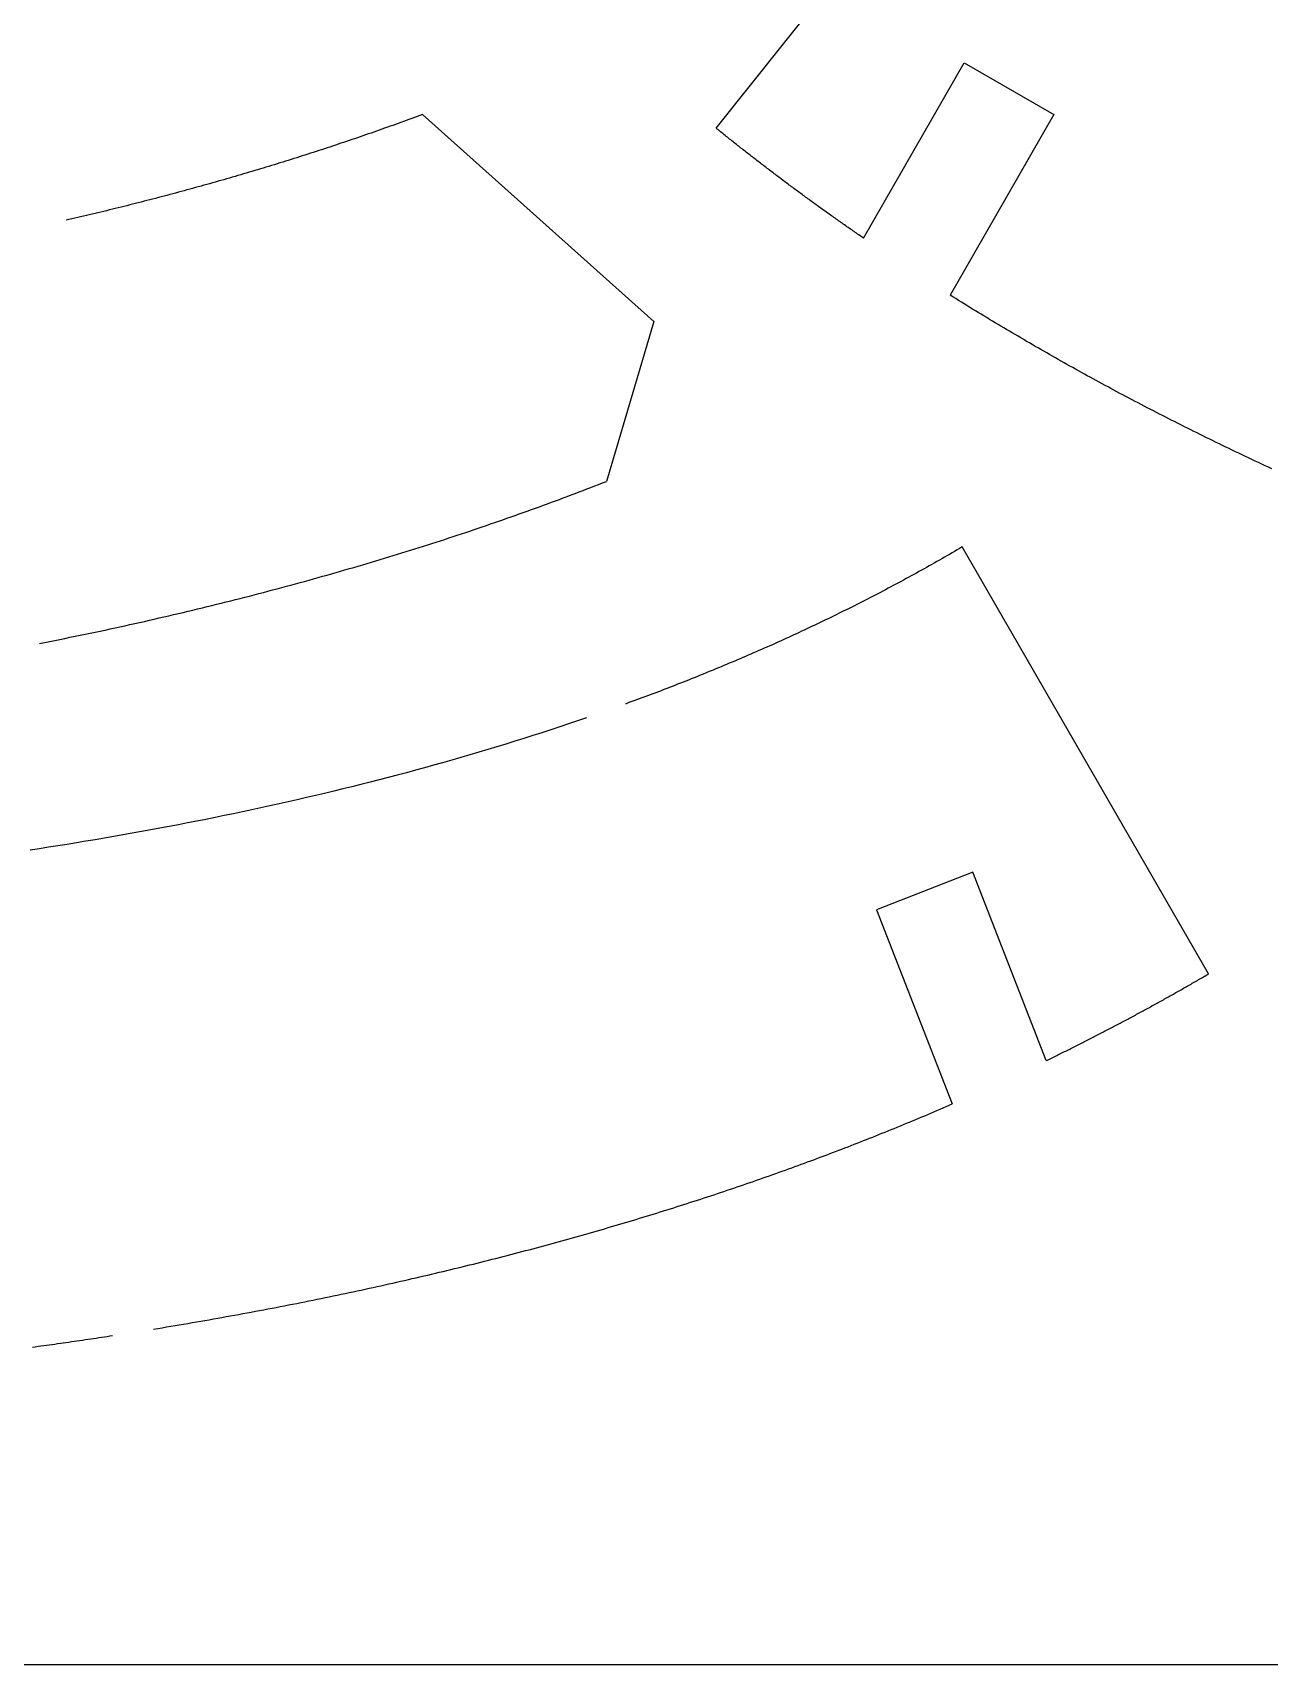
# Model space of a CAD drawing. Extents: x -234 to 666, y 203 to 303.
# Drawn here: x -120.53 to -90.61, y 203.49 to 242.98 of the extents above; entities that cross this region are included whole.
import ezdxf

# ---------------------------------------------------------------- set-up
doc = ezdxf.new("R2010")
doc.units = 0
doc.layers.get('0').update_dxf_attribs({"linetype": 'CONTINUOUS'})
doc.layers.add('90X10', color=1, linetype='CONTINUOUS')

msp = doc.modelspace()

# ---------------------------------------------------------------- linework, layer by layer
for p, q in [((-103.99434, 240.66689), (-96.55642, 249.99025)), ((-100.42525, 238.00301), (-97.98882, 242.2468)), ((-97.98882, 242.2468), (-95.82035, 241.0013)), ((-105.50159, 235.99006), (-111.09808, 240.99835)), ((-95.82035, 241.0013), (-98.33173, 236.62697)), ((-105.50159, 235.99006), (-106.64862, 232.11816)), ((-92.07923, 220.20193), (-98.04304, 230.53155)), ((-97.78302, 222.661), (-100.11377, 221.75333)), ((-96.00718, 218.10093), (-97.78302, 222.661)), ((-100.11377, 221.75333), (-98.28331, 217.05299))]:
    msp.add_line(p, q)
for points in [[(-111.098, 240.998, 0), (-111.163, 240.974, 0), (-111.228, 240.95, 0), (-111.293, 240.926, 0), (-111.358, 240.902, 0), (-111.424, 240.878, 0), (-111.489, 240.854, 0), (-111.554, 240.83, 0), (-111.62, 240.806, 0), (-111.685, 240.782, 0), (-111.751, 240.759, 0), (-111.816, 240.735, 0), (-111.882, 240.712, 0), (-111.947, 240.688, 0), (-112.013, 240.665, 0), (-112.079, 240.641, 0), (-112.145, 240.618, 0), (-112.21, 240.595, 0), (-112.276, 240.572, 0), (-112.342, 240.549, 0), (-112.408, 240.526, 0), (-112.474, 240.503, 0), (-112.54, 240.48, 0), (-112.607, 240.457, 0), (-112.673, 240.435, 0), (-112.739, 240.412, 0), (-112.805, 240.389, 0), (-112.872, 240.367, 0), (-112.938, 240.344, 0), (-113.005, 240.322, 0), (-113.071, 240.3, 0), (-113.138, 240.277, 0), (-113.204, 240.255, 0), (-113.271, 240.233, 0), (-113.337, 240.211, 0), (-113.404, 240.189, 0), (-113.471, 240.167, 0), (-113.538, 240.145, 0), (-113.605, 240.123, 0), (-113.672, 240.102, 0), (-113.738, 240.08, 0), (-113.805, 240.058, 0), (-113.873, 240.037, 0), (-113.94, 240.015, 0), (-114.007, 239.994, 0), (-114.074, 239.973, 0), (-114.141, 239.951, 0), (-114.208, 239.93, 0), (-114.276, 239.909, 0), (-114.343, 239.888, 0), (-114.411, 239.867, 0), (-114.478, 239.846, 0), (-114.545, 239.825, 0), (-114.613, 239.804, 0), (-114.681, 239.783, 0), (-114.748, 239.763, 0), (-114.816, 239.742, 0), (-114.884, 239.721, 0), (-114.951, 239.701, 0), (-115.019, 239.68, 0), (-115.087, 239.66, 0), (-115.155, 239.64, 0), (-115.223, 239.619, 0), (-115.291, 239.599, 0), (-115.359, 239.579, 0), (-115.427, 239.559, 0), (-115.495, 239.539, 0), (-115.563, 239.519, 0), (-115.631, 239.499, 0), (-115.699, 239.479, 0), (-115.768, 239.46, 0), (-115.836, 239.44, 0), (-115.904, 239.42, 0), (-115.973, 239.401, 0), (-116.041, 239.381, 0), (-116.11, 239.362, 0), (-116.178, 239.343, 0), (-116.247, 239.323, 0), (-116.315, 239.304, 0), (-116.384, 239.285, 0), (-116.452, 239.266, 0), (-116.521, 239.247, 0), (-116.59, 239.228, 0), (-116.659, 239.209, 0), (-116.727, 239.19, 0), (-116.796, 239.171, 0), (-116.865, 239.152, 0), (-116.934, 239.134, 0), (-117.003, 239.115, 0), (-117.072, 239.097, 0), (-117.141, 239.078, 0), (-117.21, 239.06, 0), (-117.279, 239.041, 0), (-117.348, 239.023, 0), (-117.418, 239.005, 0), (-117.487, 238.987, 0), (-117.556, 238.968, 0), (-117.625, 238.95, 0), (-117.695, 238.932, 0), (-117.764, 238.915, 0), (-117.833, 238.897, 0), (-117.903, 238.879, 0), (-117.972, 238.861, 0), (-118.042, 238.843, 0), (-118.111, 238.826, 0), (-118.181, 238.808, 0), (-118.25, 238.791, 0), (-118.32, 238.773, 0), (-118.39, 238.756, 0), (-118.459, 238.739, 0), (-118.529, 238.721, 0), (-118.599, 238.704, 0), (-118.669, 238.687, 0), (-118.738, 238.67, 0), (-118.808, 238.653, 0), (-118.878, 238.636, 0), (-118.948, 238.619, 0), (-119.018, 238.602, 0), (-119.088, 238.586, 0), (-119.158, 238.569, 0), (-119.228, 238.552, 0), (-119.298, 238.536, 0), (-119.368, 238.519, 0), (-119.438, 238.503, 0), (-119.509, 238.486, 0), (-119.579, 238.47, 0), (-119.649, 238.454, 0), (-119.719, 238.437, 0)], [(-100.425, 238.003, 0), (-100.454, 238.023, 0), (-100.483, 238.043, 0), (-100.512, 238.063, 0), (-100.541, 238.083, 0), (-100.57, 238.103, 0), (-100.599, 238.123, 0), (-100.628, 238.143, 0), (-100.657, 238.163, 0), (-100.685, 238.183, 0), (-100.714, 238.203, 0), (-100.743, 238.223, 0), (-100.772, 238.243, 0), (-100.801, 238.263, 0), (-100.83, 238.283, 0), (-100.858, 238.304, 0), (-100.887, 238.324, 0), (-100.916, 238.344, 0), (-100.945, 238.364, 0), (-100.973, 238.384, 0), (-101.002, 238.405, 0), (-101.031, 238.425, 0), (-101.059, 238.445, 0), (-101.088, 238.465, 0), (-101.117, 238.486, 0), (-101.145, 238.506, 0), (-101.174, 238.526, 0), (-101.203, 238.547, 0), (-101.231, 238.567, 0), (-101.26, 238.587, 0), (-101.288, 238.608, 0), (-101.317, 238.628, 0), (-101.345, 238.649, 0), (-101.374, 238.669, 0), (-101.403, 238.69, 0), (-101.431, 238.71, 0), (-101.46, 238.731, 0), (-101.488, 238.751, 0), (-101.517, 238.772, 0), (-101.545, 238.792, 0), (-101.573, 238.813, 0), (-101.602, 238.833, 0), (-101.63, 238.854, 0), (-101.659, 238.875, 0), (-101.687, 238.895, 0), (-101.715, 238.916, 0), (-101.744, 238.937, 0), (-101.772, 238.957, 0), (-101.8, 238.978, 0), (-101.829, 238.999, 0), (-101.857, 239.019, 0), (-101.885, 239.04, 0), (-101.914, 239.061, 0), (-101.942, 239.082, 0), (-101.97, 239.103, 0), (-101.998, 239.123, 0), (-102.027, 239.144, 0), (-102.055, 239.165, 0), (-102.083, 239.186, 0), (-102.111, 239.207, 0), (-102.139, 239.228, 0), (-102.167, 239.249, 0), (-102.196, 239.27, 0), (-102.224, 239.29, 0), (-102.252, 239.311, 0), (-102.28, 239.332, 0), (-102.308, 239.353, 0), (-102.336, 239.374, 0), (-102.364, 239.396, 0), (-102.392, 239.417, 0), (-102.42, 239.438, 0), (-102.448, 239.459, 0), (-102.476, 239.48, 0), (-102.504, 239.501, 0), (-102.532, 239.522, 0), (-102.56, 239.543, 0), (-102.588, 239.564, 0), (-102.616, 239.586, 0), (-102.644, 239.607, 0), (-102.672, 239.628, 0), (-102.7, 239.649, 0), (-102.728, 239.671, 0), (-102.755, 239.692, 0), (-102.783, 239.713, 0), (-102.811, 239.734, 0), (-102.839, 239.756, 0), (-102.867, 239.777, 0), (-102.895, 239.798, 0), (-102.922, 239.82, 0), (-102.95, 239.841, 0), (-102.978, 239.863, 0), (-103.006, 239.884, 0), (-103.033, 239.905, 0), (-103.061, 239.927, 0), (-103.089, 239.948, 0), (-103.116, 239.97, 0), (-103.144, 239.991, 0), (-103.172, 240.013, 0), (-103.199, 240.035, 0), (-103.227, 240.056, 0), (-103.255, 240.078, 0), (-103.282, 240.099, 0), (-103.31, 240.121, 0), (-103.337, 240.143, 0), (-103.365, 240.164, 0), (-103.392, 240.186, 0), (-103.42, 240.208, 0), (-103.447, 240.229, 0), (-103.475, 240.251, 0), (-103.502, 240.273, 0), (-103.53, 240.294, 0), (-103.557, 240.316, 0), (-103.585, 240.338, 0), (-103.612, 240.36, 0), (-103.639, 240.382, 0), (-103.667, 240.403, 0), (-103.694, 240.425, 0), (-103.722, 240.447, 0), (-103.749, 240.469, 0), (-103.776, 240.491, 0), (-103.804, 240.513, 0), (-103.831, 240.535, 0), (-103.858, 240.557, 0), (-103.885, 240.579, 0), (-103.913, 240.601, 0), (-103.94, 240.623, 0), (-103.967, 240.645, 0), (-103.994, 240.667, 0)], [(-90.5526, 232.424, 0), (-90.6329, 232.461, 0), (-90.713, 232.499, 0), (-90.793, 232.536, 0), (-90.8728, 232.573, 0), (-90.9524, 232.611, 0), (-91.0319, 232.648, 0), (-91.1112, 232.686, 0), (-91.1903, 232.723, 0), (-91.2693, 232.761, 0), (-91.3481, 232.799, 0), (-91.4267, 232.836, 0), (-91.5052, 232.874, 0), (-91.5835, 232.912, 0), (-91.6617, 232.949, 0), (-91.7397, 232.987, 0), (-91.8175, 233.025, 0), (-91.8952, 233.063, 0), (-91.9727, 233.101, 0), (-92.05, 233.138, 0), (-92.1272, 233.176, 0), (-92.2042, 233.214, 0), (-92.281, 233.252, 0), (-92.3577, 233.29, 0), (-92.4343, 233.328, 0), (-92.5106, 233.366, 0), (-92.5868, 233.404, 0), (-92.6629, 233.443, 0), (-92.7388, 233.481, 0), (-92.8145, 233.519, 0), (-92.8901, 233.557, 0), (-92.9655, 233.595, 0), (-93.0407, 233.634, 0), (-93.1158, 233.672, 0), (-93.1908, 233.71, 0), (-93.2655, 233.749, 0), (-93.3402, 233.787, 0), (-93.4146, 233.825, 0), (-93.4889, 233.864, 0), (-93.5631, 233.902, 0), (-93.637, 233.941, 0), (-93.7109, 233.979, 0), (-93.7845, 234.018, 0), (-93.8581, 234.056, 0), (-93.9314, 234.095, 0), (-94.0046, 234.133, 0), (-94.0777, 234.172, 0), (-94.1506, 234.211, 0), (-94.2233, 234.249, 0), (-94.2959, 234.288, 0), (-94.3683, 234.327, 0), (-94.4406, 234.366, 0), (-94.5127, 234.405, 0), (-94.5846, 234.443, 0), (-94.6564, 234.482, 0), (-94.7281, 234.521, 0), (-94.7996, 234.56, 0), (-94.8709, 234.599, 0), (-94.9421, 234.638, 0), (-95.0132, 234.677, 0), (-95.0841, 234.716, 0), (-95.1548, 234.755, 0), (-95.2254, 234.794, 0), (-95.2958, 234.833, 0), (-95.3661, 234.872, 0), (-95.4363, 234.911, 0), (-95.5065, 234.951, 0), (-95.5766, 234.99, 0), (-95.6467, 235.029, 0), (-95.7167, 235.069, 0), (-95.7866, 235.108, 0), (-95.8565, 235.148, 0), (-95.9263, 235.188, 0), (-95.996, 235.228, 0), (-96.0657, 235.267, 0), (-96.1354, 235.307, 0), (-96.205, 235.347, 0), (-96.2745, 235.387, 0), (-96.3439, 235.428, 0), (-96.4133, 235.468, 0), (-96.4827, 235.508, 0), (-96.552, 235.549, 0), (-96.6212, 235.589, 0), (-96.6903, 235.63, 0), (-96.7594, 235.67, 0), (-96.8285, 235.711, 0), (-96.8975, 235.752, 0), (-96.9664, 235.793, 0), (-97.0352, 235.834, 0), (-97.104, 235.875, 0), (-97.1728, 235.916, 0), (-97.2414, 235.957, 0), (-97.31, 235.998, 0), (-97.3786, 236.04, 0), (-97.4471, 236.081, 0), (-97.5155, 236.123, 0), (-97.5839, 236.164, 0), (-97.6522, 236.206, 0), (-97.7204, 236.248, 0), (-97.7886, 236.289, 0), (-97.8567, 236.331, 0), (-97.9247, 236.373, 0), (-97.9927, 236.415, 0), (-98.0607, 236.458, 0), (-98.1285, 236.5, 0), (-98.1963, 236.542, 0), (-98.2641, 236.584, 0), (-98.3317, 236.627, 0)], [(-120.362, 228.196, 0), (-120.238, 228.221, 0), (-120.115, 228.245, 0), (-119.992, 228.27, 0), (-119.869, 228.295, 0), (-119.747, 228.32, 0), (-119.625, 228.345, 0), (-119.503, 228.37, 0), (-119.381, 228.395, 0), (-119.259, 228.42, 0), (-119.138, 228.446, 0), (-119.017, 228.471, 0), (-118.897, 228.497, 0), (-118.776, 228.522, 0), (-118.656, 228.548, 0), (-118.536, 228.574, 0), (-118.417, 228.6, 0), (-118.297, 228.627, 0), (-118.178, 228.653, 0), (-118.06, 228.679, 0), (-117.941, 228.706, 0), (-117.823, 228.732, 0), (-117.705, 228.759, 0), (-117.587, 228.786, 0), (-117.469, 228.813, 0), (-117.352, 228.84, 0), (-117.235, 228.867, 0), (-117.118, 228.894, 0), (-117.002, 228.922, 0), (-116.885, 228.949, 0), (-116.769, 228.977, 0), (-116.654, 229.005, 0), (-116.538, 229.032, 0), (-116.423, 229.06, 0), (-116.308, 229.088, 0), (-116.193, 229.116, 0), (-116.079, 229.145, 0), (-115.964, 229.173, 0), (-115.85, 229.201, 0), (-115.737, 229.23, 0), (-115.623, 229.258, 0), (-115.51, 229.287, 0), (-115.397, 229.316, 0), (-115.284, 229.345, 0), (-115.172, 229.374, 0), (-115.059, 229.403, 0), (-114.947, 229.432, 0), (-114.835, 229.462, 0), (-114.724, 229.491, 0), (-114.613, 229.521, 0), (-114.502, 229.55, 0), (-114.391, 229.58, 0), (-114.28, 229.61, 0), (-114.17, 229.64, 0), (-114.06, 229.67, 0), (-113.95, 229.7, 0), (-113.84, 229.73, 0), (-113.731, 229.761, 0), (-113.622, 229.791, 0), (-113.513, 229.822, 0), (-113.404, 229.852, 0), (-113.296, 229.883, 0), (-113.188, 229.914, 0), (-113.08, 229.945, 0), (-112.972, 229.976, 0), (-112.865, 230.007, 0), (-112.758, 230.038, 0), (-112.651, 230.07, 0), (-112.544, 230.101, 0), (-112.438, 230.133, 0), (-112.331, 230.164, 0), (-112.225, 230.196, 0), (-112.119, 230.228, 0), (-112.014, 230.26, 0), (-111.909, 230.292, 0), (-111.804, 230.324, 0), (-111.699, 230.356, 0), (-111.594, 230.388, 0), (-111.49, 230.421, 0), (-111.385, 230.453, 0), (-111.282, 230.486, 0), (-111.178, 230.518, 0), (-111.074, 230.551, 0), (-110.971, 230.584, 0), (-110.868, 230.617, 0), (-110.765, 230.65, 0), (-110.663, 230.683, 0), (-110.56, 230.716, 0), (-110.458, 230.75, 0), (-110.356, 230.783, 0), (-110.255, 230.817, 0), (-110.153, 230.85, 0), (-110.052, 230.884, 0), (-109.951, 230.918, 0), (-109.851, 230.952, 0), (-109.75, 230.985, 0), (-109.65, 231.019, 0), (-109.55, 231.054, 0), (-109.45, 231.088, 0), (-109.35, 231.122, 0), (-109.251, 231.157, 0), (-109.151, 231.191, 0), (-109.053, 231.226, 0), (-108.954, 231.26, 0), (-108.855, 231.295, 0), (-108.757, 231.33, 0), (-108.659, 231.365, 0), (-108.561, 231.4, 0), (-108.463, 231.435, 0), (-108.366, 231.47, 0), (-108.269, 231.505, 0), (-108.172, 231.541, 0), (-108.075, 231.576, 0), (-107.978, 231.612, 0), (-107.882, 231.647, 0), (-107.786, 231.683, 0), (-107.69, 231.719, 0), (-107.594, 231.755, 0), (-107.499, 231.791, 0), (-107.403, 231.827, 0), (-107.308, 231.863, 0), (-107.213, 231.899, 0), (-107.119, 231.935, 0), (-107.024, 231.972, 0), (-106.93, 232.008, 0), (-106.836, 232.045, 0), (-106.742, 232.081, 0), (-106.649, 232.118, 0)], [(-98.043, 230.532, 0), (-98.1039, 230.496, 0), (-98.1648, 230.46, 0), (-98.2257, 230.424, 0), (-98.2867, 230.389, 0), (-98.3478, 230.353, 0), (-98.409, 230.318, 0), (-98.4702, 230.282, 0), (-98.5314, 230.247, 0), (-98.5927, 230.212, 0), (-98.6541, 230.177, 0), (-98.7156, 230.142, 0), (-98.7771, 230.107, 0), (-98.8387, 230.073, 0), (-98.9003, 230.038, 0), (-98.962, 230.004, 0), (-99.0237, 229.969, 0), (-99.0855, 229.935, 0), (-99.1474, 229.901, 0), (-99.2093, 229.867, 0), (-99.2713, 229.833, 0), (-99.3333, 229.799, 0), (-99.3954, 229.765, 0), (-99.4576, 229.731, 0), (-99.5198, 229.698, 0), (-99.5821, 229.664, 0), (-99.6444, 229.631, 0), (-99.7068, 229.597, 0), (-99.7692, 229.564, 0), (-99.8317, 229.531, 0), (-99.8943, 229.498, 0), (-99.9569, 229.465, 0), (-100.02, 229.432, 0), (-100.082, 229.4, 0), (-100.145, 229.367, 0), (-100.208, 229.334, 0), (-100.271, 229.302, 0), (-100.334, 229.27, 0), (-100.397, 229.237, 0), (-100.46, 229.205, 0), (-100.523, 229.173, 0), (-100.586, 229.141, 0), (-100.649, 229.109, 0), (-100.712, 229.077, 0), (-100.776, 229.046, 0), (-100.839, 229.014, 0), (-100.903, 228.983, 0), (-100.966, 228.951, 0), (-101.03, 228.92, 0), (-101.093, 228.889, 0), (-101.157, 228.858, 0), (-101.22, 228.827, 0), (-101.284, 228.796, 0), (-101.348, 228.765, 0), (-101.412, 228.734, 0), (-101.476, 228.703, 0), (-101.539, 228.673, 0), (-101.603, 228.642, 0), (-101.667, 228.612, 0), (-101.732, 228.582, 0), (-101.796, 228.552, 0), (-101.86, 228.521, 0), (-101.924, 228.491, 0), (-101.988, 228.462, 0), (-102.053, 228.432, 0), (-102.117, 228.402, 0), (-102.181, 228.372, 0), (-102.246, 228.343, 0), (-102.31, 228.313, 0), (-102.375, 228.284, 0), (-102.439, 228.255, 0), (-102.504, 228.225, 0), (-102.569, 228.196, 0), (-102.633, 228.167, 0), (-102.698, 228.138, 0), (-102.763, 228.11, 0), (-102.828, 228.081, 0), (-102.893, 228.052, 0), (-102.958, 228.024, 0), (-103.023, 227.995, 0), (-103.088, 227.967, 0), (-103.153, 227.939, 0), (-103.218, 227.91, 0), (-103.283, 227.882, 0), (-103.348, 227.854, 0), (-103.413, 227.826, 0), (-103.479, 227.799, 0), (-103.544, 227.771, 0), (-103.609, 227.743, 0), (-103.675, 227.716, 0), (-103.74, 227.688, 0), (-103.806, 227.661, 0), (-103.871, 227.633, 0), (-103.937, 227.606, 0), (-104.002, 227.579, 0), (-104.068, 227.552, 0), (-104.134, 227.525, 0), (-104.199, 227.498, 0), (-104.265, 227.471, 0), (-104.331, 227.445, 0), (-104.397, 227.418, 0), (-104.462, 227.391, 0), (-104.528, 227.365, 0), (-104.594, 227.339, 0), (-104.66, 227.312, 0), (-104.726, 227.286, 0), (-104.792, 227.26, 0), (-104.858, 227.234, 0), (-104.925, 227.208, 0), (-104.991, 227.182, 0), (-105.057, 227.156, 0), (-105.123, 227.131, 0), (-105.189, 227.105, 0), (-105.256, 227.08, 0), (-105.322, 227.054, 0), (-105.388, 227.029, 0), (-105.455, 227.004, 0), (-105.521, 226.979, 0), (-105.588, 226.953, 0), (-105.654, 226.928, 0), (-105.721, 226.904, 0), (-105.787, 226.879, 0), (-105.854, 226.854, 0), (-105.92, 226.829, 0), (-105.987, 226.805, 0), (-106.054, 226.78, 0), (-106.121, 226.756, 0), (-106.187, 226.731, 0)], [(-107.13, 226.397, 0), (-107.346, 226.324, 0), (-107.562, 226.25, 0), (-107.778, 226.178, 0), (-107.995, 226.107, 0), (-108.211, 226.036, 0), (-108.428, 225.966, 0), (-108.646, 225.897, 0), (-108.863, 225.829, 0), (-109.081, 225.761, 0), (-109.299, 225.694, 0), (-109.517, 225.629, 0), (-109.735, 225.563, 0), (-109.954, 225.499, 0), (-110.172, 225.435, 0), (-110.391, 225.372, 0), (-110.61, 225.31, 0), (-110.829, 225.249, 0), (-111.048, 225.188, 0), (-111.268, 225.128, 0), (-111.487, 225.069, 0), (-111.707, 225.011, 0), (-111.926, 224.953, 0), (-112.146, 224.896, 0), (-112.366, 224.84, 0), (-112.586, 224.784, 0), (-112.806, 224.729, 0), (-113.026, 224.675, 0), (-113.246, 224.621, 0), (-113.466, 224.569, 0), (-113.686, 224.516, 0), (-113.906, 224.465, 0), (-114.127, 224.414, 0), (-114.347, 224.364, 0), (-114.567, 224.315, 0), (-114.787, 224.266, 0), (-115.008, 224.218, 0), (-115.228, 224.17, 0), (-115.45, 224.123, 0), (-115.671, 224.076, 0), (-115.892, 224.031, 0), (-116.114, 223.985, 0), (-116.336, 223.94, 0), (-116.558, 223.896, 0), (-116.781, 223.853, 0), (-117.003, 223.809, 0), (-117.226, 223.767, 0), (-117.449, 223.725, 0), (-117.673, 223.684, 0), (-117.896, 223.643, 0), (-118.12, 223.602, 0), (-118.344, 223.563, 0), (-118.568, 223.523, 0), (-118.792, 223.485, 0), (-119.016, 223.446, 0), (-119.241, 223.409, 0), (-119.466, 223.372, 0), (-119.691, 223.335, 0), (-119.916, 223.299, 0), (-120.141, 223.264, 0), (-120.366, 223.229, 0), (-120.592, 223.194, 0)], [(-96.0072, 218.101, 0), (-95.9756, 218.116, 0), (-95.9439, 218.132, 0), (-95.9123, 218.147, 0), (-95.8808, 218.163, 0), (-95.8492, 218.178, 0), (-95.8176, 218.193, 0), (-95.786, 218.209, 0), (-95.7545, 218.224, 0), (-95.723, 218.24, 0), (-95.6914, 218.256, 0), (-95.6599, 218.271, 0), (-95.6284, 218.287, 0), (-95.5969, 218.302, 0), (-95.5654, 218.318, 0), (-95.534, 218.333, 0), (-95.5025, 218.349, 0), (-95.471, 218.365, 0), (-95.4396, 218.38, 0), (-95.4082, 218.396, 0), (-95.3767, 218.412, 0), (-95.3453, 218.428, 0), (-95.3139, 218.443, 0), (-95.2826, 218.459, 0), (-95.2512, 218.475, 0), (-95.2198, 218.491, 0), (-95.1885, 218.507, 0), (-95.1571, 218.522, 0), (-95.1258, 218.538, 0), (-95.0945, 218.554, 0), (-95.0631, 218.57, 0), (-95.0318, 218.586, 0), (-95.0006, 218.602, 0), (-94.9693, 218.618, 0), (-94.938, 218.634, 0), (-94.9068, 218.65, 0), (-94.8755, 218.666, 0), (-94.8443, 218.682, 0), (-94.813, 218.698, 0), (-94.7818, 218.714, 0), (-94.7506, 218.73, 0), (-94.7194, 218.746, 0), (-94.6883, 218.762, 0), (-94.6571, 218.779, 0), (-94.6259, 218.795, 0), (-94.5948, 218.811, 0), (-94.5637, 218.827, 0), (-94.5325, 218.843, 0), (-94.5014, 218.86, 0), (-94.4703, 218.876, 0), (-94.4392, 218.892, 0), (-94.4081, 218.908, 0), (-94.3771, 218.925, 0), (-94.346, 218.941, 0), (-94.315, 218.957, 0), (-94.2839, 218.974, 0), (-94.2529, 218.99, 0), (-94.2219, 219.007, 0), (-94.1909, 219.023, 0), (-94.1599, 219.039, 0), (-94.1289, 219.056, 0), (-94.0979, 219.072, 0), (-94.067, 219.089, 0), (-94.036, 219.105, 0), (-94.0051, 219.122, 0), (-93.9742, 219.138, 0), (-93.9433, 219.155, 0), (-93.9124, 219.172, 0), (-93.8815, 219.188, 0), (-93.8506, 219.205, 0), (-93.8197, 219.222, 0), (-93.7889, 219.238, 0), (-93.758, 219.255, 0), (-93.7272, 219.272, 0), (-93.6964, 219.288, 0), (-93.6656, 219.305, 0), (-93.6348, 219.322, 0), (-93.604, 219.339, 0), (-93.5732, 219.355, 0), (-93.5424, 219.372, 0), (-93.5117, 219.389, 0), (-93.4809, 219.406, 0), (-93.4502, 219.423, 0), (-93.4195, 219.44, 0), (-93.3888, 219.457, 0), (-93.3581, 219.474, 0), (-93.3274, 219.49, 0), (-93.2967, 219.507, 0), (-93.2661, 219.524, 0), (-93.2354, 219.541, 0), (-93.2048, 219.558, 0), (-93.1741, 219.576, 0), (-93.1435, 219.593, 0), (-93.1129, 219.61, 0), (-93.0823, 219.627, 0), (-93.0517, 219.644, 0), (-93.0212, 219.661, 0), (-92.9906, 219.678, 0), (-92.9601, 219.695, 0), (-92.9295, 219.713, 0), (-92.899, 219.73, 0), (-92.8685, 219.747, 0), (-92.838, 219.764, 0), (-92.8075, 219.782, 0), (-92.777, 219.799, 0), (-92.7465, 219.816, 0), (-92.7161, 219.834, 0), (-92.6856, 219.851, 0), (-92.6552, 219.868, 0), (-92.6248, 219.886, 0), (-92.5944, 219.903, 0), (-92.564, 219.92, 0), (-92.5336, 219.938, 0), (-92.5032, 219.955, 0), (-92.4729, 219.973, 0), (-92.4425, 219.99, 0), (-92.4122, 220.008, 0), (-92.3819, 220.025, 0), (-92.3515, 220.043, 0), (-92.3212, 220.061, 0), (-92.2909, 220.078, 0), (-92.2607, 220.096, 0), (-92.2304, 220.113, 0), (-92.2001, 220.131, 0), (-92.1699, 220.149, 0), (-92.1397, 220.166, 0), (-92.1094, 220.184, 0), (-92.0792, 220.202, 0)], [(-117.607, 211.603, 0), (-117.502, 211.621, 0), (-117.397, 211.638, 0), (-117.293, 211.655, 0), (-117.188, 211.672, 0), (-117.084, 211.69, 0), (-116.98, 211.707, 0), (-116.876, 211.725, 0), (-116.773, 211.742, 0), (-116.669, 211.76, 0), (-116.566, 211.778, 0), (-116.463, 211.796, 0), (-116.36, 211.814, 0), (-116.257, 211.832, 0), (-116.154, 211.85, 0), (-116.052, 211.868, 0), (-115.95, 211.886, 0), (-115.848, 211.905, 0), (-115.746, 211.923, 0), (-115.644, 211.942, 0), (-115.542, 211.96, 0), (-115.441, 211.979, 0), (-115.34, 211.997, 0), (-115.239, 212.016, 0), (-115.138, 212.035, 0), (-115.038, 212.054, 0), (-114.937, 212.073, 0), (-114.837, 212.092, 0), (-114.737, 212.111, 0), (-114.637, 212.13, 0), (-114.537, 212.15, 0), (-114.438, 212.169, 0), (-114.338, 212.188, 0), (-114.239, 212.208, 0), (-114.14, 212.227, 0), (-114.041, 212.247, 0), (-113.943, 212.267, 0), (-113.844, 212.287, 0), (-113.746, 212.306, 0), (-113.648, 212.326, 0), (-113.55, 212.346, 0), (-113.452, 212.366, 0), (-113.355, 212.386, 0), (-113.257, 212.407, 0), (-113.16, 212.427, 0), (-113.063, 212.447, 0), (-112.966, 212.468, 0), (-112.869, 212.488, 0), (-112.773, 212.509, 0), (-112.676, 212.529, 0), (-112.58, 212.55, 0), (-112.484, 212.571, 0), (-112.388, 212.592, 0), (-112.293, 212.612, 0), (-112.197, 212.633, 0), (-112.102, 212.654, 0), (-112.007, 212.676, 0), (-111.912, 212.697, 0), (-111.817, 212.718, 0), (-111.722, 212.739, 0), (-111.628, 212.761, 0), (-111.533, 212.782, 0), (-111.439, 212.803, 0), (-111.345, 212.825, 0), (-111.252, 212.847, 0), (-111.158, 212.868, 0), (-111.065, 212.89, 0), (-110.971, 212.912, 0), (-110.878, 212.934, 0), (-110.785, 212.956, 0), (-110.693, 212.978, 0), (-110.6, 213, 0), (-110.508, 213.022, 0), (-110.415, 213.044, 0), (-110.323, 213.067, 0), (-110.231, 213.089, 0), (-110.14, 213.111, 0), (-110.048, 213.134, 0), (-109.957, 213.156, 0), (-109.865, 213.179, 0), (-109.774, 213.202, 0), (-109.684, 213.224, 0), (-109.593, 213.247, 0), (-109.502, 213.27, 0), (-109.412, 213.293, 0), (-109.322, 213.316, 0), (-109.232, 213.339, 0), (-109.142, 213.362, 0), (-109.052, 213.385, 0), (-108.962, 213.408, 0), (-108.873, 213.432, 0), (-108.784, 213.455, 0), (-108.695, 213.479, 0), (-108.606, 213.502, 0), (-108.517, 213.526, 0), (-108.428, 213.549, 0), (-108.34, 213.573, 0), (-108.252, 213.597, 0), (-108.164, 213.62, 0), (-108.076, 213.644, 0), (-107.988, 213.668, 0), (-107.9, 213.692, 0), (-107.813, 213.716, 0), (-107.726, 213.74, 0), (-107.639, 213.764, 0), (-107.552, 213.789, 0), (-107.465, 213.813, 0), (-107.378, 213.837, 0), (-107.292, 213.862, 0), (-107.206, 213.886, 0), (-107.12, 213.91, 0), (-107.034, 213.935, 0), (-106.948, 213.96, 0), (-106.862, 213.984, 0), (-106.777, 214.009, 0), (-106.691, 214.034, 0), (-106.606, 214.059, 0), (-106.521, 214.084, 0), (-106.436, 214.109, 0), (-106.352, 214.134, 0), (-106.267, 214.159, 0), (-106.183, 214.184, 0), (-106.099, 214.209, 0), (-106.014, 214.234, 0), (-105.931, 214.259, 0), (-105.847, 214.285, 0), (-105.763, 214.31, 0), (-105.68, 214.336, 0), (-105.597, 214.361, 0), (-105.513, 214.387, 0), (-105.431, 214.412, 0), (-105.348, 214.438, 0), (-105.265, 214.464, 0), (-105.183, 214.49, 0), (-105.1, 214.516, 0), (-105.018, 214.541, 0), (-104.936, 214.567, 0), (-104.854, 214.593, 0), (-104.773, 214.62, 0), (-104.691, 214.646, 0), (-104.61, 214.672, 0), (-104.528, 214.698, 0), (-104.447, 214.724, 0), (-104.366, 214.751, 0), (-104.286, 214.777, 0), (-104.205, 214.803, 0), (-104.125, 214.83, 0), (-104.044, 214.857, 0), (-103.964, 214.883, 0), (-103.884, 214.91, 0), (-103.804, 214.936, 0), (-103.725, 214.963, 0), (-103.645, 214.99, 0), (-103.566, 215.017, 0), (-103.486, 215.044, 0), (-103.407, 215.071, 0), (-103.328, 215.098, 0), (-103.25, 215.125, 0), (-103.171, 215.152, 0), (-103.093, 215.179, 0), (-103.014, 215.206, 0), (-102.936, 215.233, 0), (-102.858, 215.261, 0), (-102.78, 215.288, 0), (-102.702, 215.316, 0), (-102.625, 215.343, 0), (-102.547, 215.371, 0), (-102.47, 215.398, 0), (-102.393, 215.426, 0), (-102.316, 215.453, 0), (-102.239, 215.481, 0), (-102.162, 215.509, 0), (-102.086, 215.537, 0), (-102.01, 215.564, 0), (-101.933, 215.592, 0), (-101.857, 215.62, 0), (-101.781, 215.648, 0), (-101.705, 215.676, 0), (-101.63, 215.704, 0), (-101.554, 215.732, 0), (-101.479, 215.761, 0), (-101.404, 215.789, 0), (-101.328, 215.817, 0), (-101.253, 215.846, 0), (-101.178, 215.874, 0), (-101.103, 215.903, 0), (-101.028, 215.931, 0), (-100.953, 215.96, 0), (-100.878, 215.989, 0), (-100.803, 216.018, 0), (-100.728, 216.047, 0), (-100.653, 216.076, 0), (-100.578, 216.105, 0), (-100.503, 216.135, 0), (-100.429, 216.164, 0), (-100.354, 216.193, 0), (-100.279, 216.223, 0), (-100.205, 216.252, 0), (-100.13, 216.282, 0), (-100.056, 216.312, 0), (-99.9815, 216.342, 0), (-99.9071, 216.372, 0), (-99.8328, 216.402, 0), (-99.7585, 216.432, 0), (-99.6843, 216.462, 0), (-99.6101, 216.492, 0), (-99.536, 216.523, 0), (-99.4619, 216.553, 0), (-99.3878, 216.584, 0), (-99.3139, 216.615, 0), (-99.2399, 216.645, 0), (-99.166, 216.676, 0), (-99.0922, 216.707, 0), (-99.0184, 216.738, 0), (-98.9447, 216.769, 0), (-98.871, 216.8, 0), (-98.7974, 216.832, 0), (-98.7238, 216.863, 0), (-98.6502, 216.894, 0), (-98.5767, 216.926, 0), (-98.5033, 216.958, 0), (-98.4299, 216.989, 0), (-98.3566, 217.021, 0), (-98.2833, 217.053, 0)], [(-120.532, 211.169, 0), (-120.464, 211.178, 0), (-120.397, 211.187, 0), (-120.329, 211.196, 0), (-120.261, 211.206, 0), (-120.194, 211.215, 0), (-120.126, 211.224, 0), (-120.059, 211.234, 0), (-119.992, 211.243, 0), (-119.924, 211.252, 0), (-119.857, 211.262, 0), (-119.79, 211.271, 0), (-119.723, 211.281, 0), (-119.656, 211.291, 0), (-119.589, 211.3, 0), (-119.523, 211.31, 0), (-119.456, 211.319, 0), (-119.389, 211.329, 0), (-119.323, 211.339, 0), (-119.256, 211.349, 0), (-119.19, 211.358, 0), (-119.123, 211.368, 0), (-119.057, 211.378, 0), (-118.991, 211.388, 0), (-118.925, 211.398, 0), (-118.859, 211.408, 0), (-118.793, 211.418, 0), (-118.727, 211.428, 0), (-118.661, 211.438, 0), (-118.595, 211.448, 0)]]:
    msp.add_polyline3d(points)
at = {"layer": '90X10', "color": 1, "linetype": 'CONTINUOUS'}
msp.add_lwpolyline([(-233.81347, 203.49024), (666.18653, 203.49024), (666.18653, 303.49024), (-233.81347, 303.49024)], close=True, dxfattribs=at)

doc.saveas('drawing.dxf')
